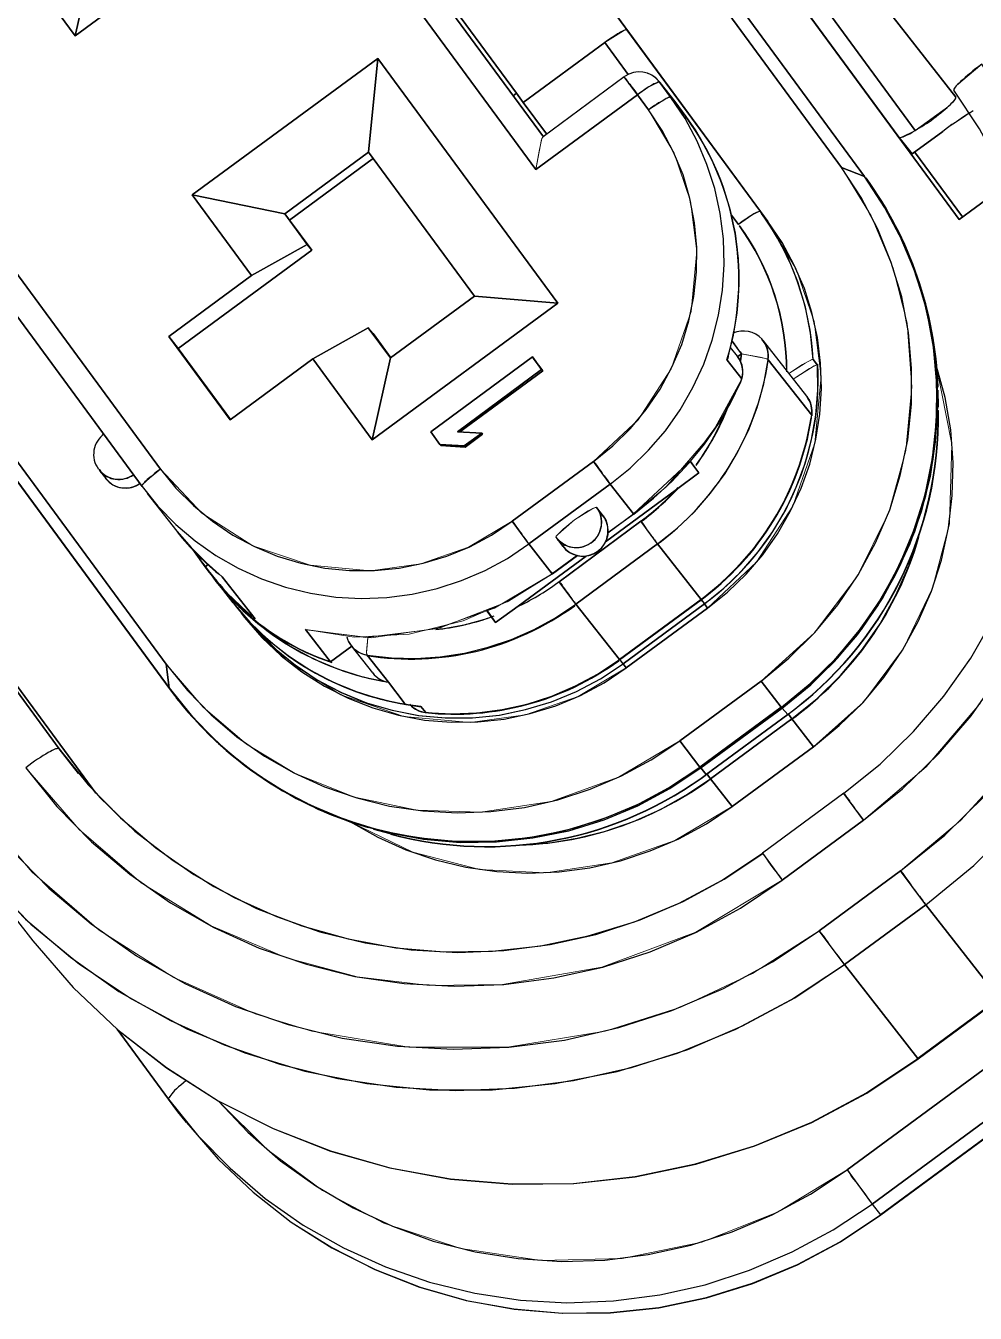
# Model space of a CAD drawing. Header units: millimetres. Extents: x 6 to 3615, y -854 to 0.
# Drawn here: x 155.483 to 156.881, y -118.511 to -116.616 of the extents above; entities that cross this region are included whole.
import ezdxf

# ---------------------------------------------------------------- set-up
doc = ezdxf.new("R2010")
doc.units = ezdxf.units.MM

msp = doc.modelspace()

# ---------------------------------------------------------------- linework, layer by layer
at = {"linetype": 'Continuous', "lineweight": 30}
for points in [[(155.7222, -115.516), (156.6836, -116.8247), (155.7222, -115.516)], [(156.7179, -116.8382), (156.7174, -116.8377), (155.756, -115.5296), (155.7222, -115.516), (155.756, -115.5296), (156.7174, -116.8377), (156.7179, -116.8382), (155.7565, -115.53), (155.756, -115.5296), (155.7565, -115.53)], [(156.9289, -116.8478), (156.857, -116.901), (155.8955, -115.5928), (155.9704, -115.6884), (156.0457, -115.6329), (155.9704, -115.6884), (155.8955, -115.5928), (155.9853, -115.5267), (155.8955, -115.5928), (156.857, -116.901), (156.9289, -116.8478)], [(154.7197, -115.9598), (155.6811, -117.2684), (154.7197, -115.9598)], [(155.6541, -117.294), (154.6927, -115.9854), (155.6541, -117.294)], [(155.9979, -116.1177), (156.5754, -116.9039), (155.9979, -116.1172)], [(154.7279, -116.2476), (155.6893, -117.5557), (154.7279, -116.2476), (154.7323, -116.2824), (154.7279, -116.2476)], [(154.7323, -116.2824), (155.6937, -117.5905), (154.7323, -116.2824), (154.7323, -116.2833), (154.7323, -116.2824)], [(154.7323, -116.2833), (155.6937, -117.5915), (155.6937, -117.5905), (155.6893, -117.5557), (155.6937, -117.5905)], [(155.6947, -117.592), (154.7332, -116.2838), (155.6947, -117.592)], [(155.4682, -116.5118), (155.3465, -116.6011), (155.4682, -116.5118), (155.5556, -116.6305), (155.8289, -116.4297), (155.7062, -116.419), (155.8289, -116.4297), (155.5556, -116.6305), (155.5826, -116.5098), (155.5556, -116.6305), (155.4682, -116.5118)], [(156.2403, -116.448), (156.0897, -116.5586), (156.2403, -116.448), (156.3712, -116.6262), (156.2403, -116.448)], [(156.5498, -116.4823), (156.7681, -116.7798), (156.5498, -116.4823)], [(156.574, -116.4726), (156.7922, -116.7701), (156.574, -116.4726)], [(154.6676, -116.4958), (155.586, -117.7455), (154.6676, -116.4958)], [(156.3832, -116.7175), (156.2336, -116.8276), (156.0042, -116.5151), (156.2336, -116.8276), (156.3832, -116.7175), (156.3997, -116.7397), (156.3832, -116.7175), (156.3639, -116.6909), (156.2442, -116.7793)], [(156.0587, -116.5267), (156.2447, -116.7793), (156.0587, -116.5267)], [(156.2495, -116.7749), (156.2152, -116.7286), (156.2051, -116.715), (156.0848, -116.5518), (156.2051, -116.715), (156.2152, -116.7286), (156.2495, -116.7749)], [(156.7454, -116.5852), (156.8521, -116.7208), (156.7454, -116.5852)], [(156.3678, -116.6218), (156.3673, -116.6218), (156.3668, -116.6218), (156.3659, -116.6218), (156.3649, -116.6223), (156.3634, -116.6228), (156.362, -116.6233), (156.3601, -116.6243), (156.3581, -116.6252), (156.3562, -116.6267), (156.3538, -116.6276), (156.3514, -116.6296), (156.349, -116.631), (156.3461, -116.633), (156.3436, -116.6344), (156.3408, -116.6363), (156.3379, -116.6383), (156.335, -116.6407)], [(156.3712, -116.6262), (156.3678, -116.6218), (156.3712, -116.6262)], [(156.3678, -116.6218), (156.5643, -116.8894), (156.3678, -116.6218)], [(156.335, -116.6407), (156.2152, -116.7286), (156.335, -116.6407), (156.3697, -116.6875), (156.335, -116.6407)], [(155.8641, -116.8927), (155.7275, -116.8647), (156.0008, -116.6639), (155.9873, -116.802), (156.0008, -116.6639), (156.2659, -117.0241), (156.0008, -116.6639), (155.7275, -116.8647), (155.8641, -116.8927), (155.8709, -116.9019), (155.8641, -116.8927), (155.9873, -116.802), (155.8641, -116.8927), (155.897, -116.9377), (155.8641, -116.8927)], [(156.716, -117.7851), (156.7734, -117.7388), (156.8265, -117.6876), (156.8743, -117.6316), (156.9168, -117.5712), (156.9535, -117.5075), (156.9844, -117.4403), (157.0091, -117.3708), (157.0269, -117.2993), (157.0385, -117.2269), (157.0433, -117.1535), (157.0409, -117.0801), (157.0318, -117.0072), (157.0163, -116.9352), (156.9941, -116.8657), (156.9656, -116.7981), (156.9308, -116.7334), (156.8903, -116.6726)], [(156.8903, -116.6726), (156.8859, -116.6759), (156.8816, -116.6788), (156.8772, -116.6822), (156.8734, -116.6856), (156.8695, -116.6885), (156.8656, -116.6919), (156.8628, -116.6948), (156.8594, -116.6972), (156.857, -116.7001), (156.8545, -116.7025), (156.8526, -116.7044), (156.8512, -116.7064), (156.8502, -116.7078), (156.8492, -116.7093), (156.8492, -116.7102), (156.8492, -116.7107)], [(156.3639, -116.6909), (156.3644, -116.6914), (156.3644, -116.6919), (156.3649, -116.6924), (156.3659, -116.6933), (156.3668, -116.6948), (156.3678, -116.6962), (156.3692, -116.6981), (156.3702, -116.7001), (156.3721, -116.702), (156.3736, -116.7044), (156.3755, -116.7068), (156.3775, -116.7093), (156.3794, -116.7117), (156.3813, -116.7146), (156.3832, -116.7175)], [(156.4161, -116.6991), (156.4156, -116.6986), (156.4151, -116.6986), (156.4137, -116.6986), (156.4127, -116.6991), (156.4113, -116.7001), (156.4093, -116.7006), (156.4074, -116.7015), (156.4055, -116.703), (156.403, -116.7044), (156.4001, -116.7059), (156.3977, -116.7073), (156.3948, -116.7093), (156.3919, -116.7112), (156.389, -116.7131), (156.3861, -116.715), (156.3832, -116.7175)], [(156.4161, -116.6991), (156.4142, -116.6967), (156.4117, -116.6943), (156.4098, -116.6924), (156.4069, -116.6904), (156.4045, -116.6885), (156.4016, -116.687), (156.3987, -116.6861)], [(156.4373, -116.7262), (156.4151, -116.6981)], [(156.4161, -116.6991), (156.4325, -116.7213), (156.4161, -116.6991)], [(156.4325, -116.7213), (156.4547, -116.7493), (156.4383, -116.7271), (156.4161, -116.6991), (156.4383, -116.7271), (156.4547, -116.7493), (156.4325, -116.7213)], [(156.2051, -116.715), (156.2002, -116.7189), (156.2051, -116.715)], [(156.687, -117.7455), (156.7406, -117.7025), (156.7898, -117.6547), (156.8343, -117.6026), (156.8739, -117.5466), (156.9081, -117.4872), (156.9371, -117.4249), (156.9598, -117.3602), (156.9767, -117.294), (156.9873, -117.2264), (156.9917, -117.1579), (156.9897, -117.0898), (156.9811, -117.0222), (156.9666, -116.9555), (156.9458, -116.8903), (156.9192, -116.8276), (156.8869, -116.7677), (156.8492, -116.7107)], [(156.3432, -117.2906), (156.3726, -117.267), (156.3997, -117.2404), (156.4243, -117.2119), (156.446, -117.181), (156.4649, -117.1482), (156.4808, -117.1139), (156.4933, -117.0787), (156.5025, -117.042), (156.5083, -117.0048), (156.5107, -116.9671), (156.5098, -116.9294), (156.5049, -116.8923), (156.4972, -116.8556), (156.4856, -116.8198), (156.4711, -116.7855), (156.4533, -116.7522), (156.4325, -116.7213)], [(156.3432, -117.2906), (156.3726, -117.267), (156.3997, -117.2404), (156.4243, -117.2119), (156.446, -117.181), (156.4649, -117.1482), (156.4808, -117.1139), (156.4933, -117.0787), (156.5025, -117.042), (156.5083, -117.0048), (156.5107, -116.9671), (156.5098, -116.9294), (156.5049, -116.8923), (156.4972, -116.8556), (156.4856, -116.8198), (156.4711, -116.7855), (156.4533, -116.7522), (156.4325, -116.7213)], [(156.4325, -116.7213), (156.432, -116.7208), (156.4311, -116.7208), (156.4301, -116.7213), (156.4291, -116.7213), (156.4277, -116.7223), (156.4257, -116.7228), (156.4238, -116.7237), (156.4219, -116.7252), (156.4195, -116.7266), (156.4166, -116.7281), (156.4142, -116.7295), (156.4113, -116.7315), (156.4084, -116.7334), (156.4055, -116.7353), (156.4026, -116.7377), (156.3997, -116.7397)], [(156.7922, -116.7701), (156.7951, -116.7682), (156.7985, -116.7662), (156.8019, -116.7643), (156.8053, -116.7619), (156.8087, -116.7595), (156.8125, -116.7571), (156.8159, -116.7546), (156.8198, -116.7517), (156.8232, -116.7493), (156.8265, -116.7464), (156.8299, -116.744), (156.8333, -116.7411), (156.8362, -116.7387), (156.8391, -116.7363), (156.8415, -116.7339), (156.8439, -116.7319), (156.8463, -116.7295), (156.8478, -116.7276), (156.8497, -116.7262), (156.8507, -116.7247), (156.8516, -116.7233), (156.8521, -116.7223), (156.8521, -116.7213), (156.8521, -116.7208)], [(156.3185, -117.2573), (156.347, -117.2341), (156.3731, -117.2086), (156.3963, -117.1805), (156.4166, -117.1506), (156.4339, -117.1183), (156.4484, -117.0849), (156.4591, -117.0502), (156.4663, -117.0144), (156.4702, -116.9782), (156.4706, -116.942), (156.4673, -116.9058), (156.4605, -116.8701), (156.4504, -116.8353), (156.4364, -116.802), (156.4195, -116.7701), (156.3997, -116.7397)], [(156.4533, -116.7527), (156.4542, -116.7517), (156.4542, -116.7513), (156.4547, -116.7503), (156.4547, -116.7498), (156.4547, -116.7493)], [(156.5151, -117.1081), (156.5247, -117.0714), (156.5305, -117.0342), (156.5329, -116.9966), (156.532, -116.9589), (156.5276, -116.9212), (156.5194, -116.8845), (156.5078, -116.8488), (156.4933, -116.814), (156.4755, -116.7807), (156.4547, -116.7493)], [(156.7705, -117.8595), (156.8357, -117.8073), (156.8951, -117.7489), (156.9492, -117.6852), (156.997, -117.6171), (157.0385, -117.5446), (157.0728, -117.4688), (157.0998, -117.3901), (157.1196, -117.309), (157.1317, -117.2269), (157.1361, -117.1438), (157.1322, -117.0608), (157.1211, -116.9787), (157.1023, -116.8981), (157.0757, -116.8193), (157.0424, -116.7435)], [(156.8724, -116.744), (156.8661, -116.7479), (156.8599, -116.7522), (156.8531, -116.7571), (156.8463, -116.7614), (156.8396, -116.7662), (156.8328, -116.7715)], [(156.7681, -116.7798), (156.7691, -116.7802), (156.7705, -116.7802), (156.772, -116.7798), (156.7744, -116.7793), (156.7773, -116.7778), (156.7802, -116.7764), (156.784, -116.7749), (156.7879, -116.7725), (156.7922, -116.7701)], [(156.8328, -116.7715), (156.7879, -116.8044), (156.8328, -116.7715)], [(156.8077, -117.9097), (156.8787, -117.8518), (156.9439, -117.7875), (157.0028, -117.7175), (157.0545, -117.6417), (157.0989, -117.5615), (157.1351, -117.478), (157.1631, -117.3906), (157.1824, -117.3018), (157.1935, -117.211), (157.1955, -117.1197), (157.1887, -117.0289), (157.1728, -116.9391), (157.1486, -116.8512), (157.1163, -116.7662)], [(156.8077, -117.9097), (156.8787, -117.8518), (156.9439, -117.7875), (157.0028, -117.7175), (157.0545, -117.6417), (157.0989, -117.5615), (157.1351, -117.478), (157.1631, -117.3906), (157.1824, -117.3018), (157.1935, -117.211), (157.1955, -117.1197), (157.1887, -117.0289), (157.1728, -116.9391), (157.1486, -116.8512), (157.1163, -116.7662)], [(156.7681, -116.7798), (156.7879, -116.8044), (156.7681, -116.7798)], [(155.9945, -116.8107), (155.8709, -116.9019), (155.9945, -116.8107)], [(155.9873, -116.802), (156.1433, -117.014), (155.9873, -116.802)], [(156.7913, -116.8015), (156.8618, -116.8971), (156.7913, -116.8015)], [(156.5653, -117.5804), (156.6063, -117.5466), (156.6445, -117.5089), (156.6783, -117.4683), (156.7082, -117.4239), (156.7338, -117.3771), (156.7546, -117.3283), (156.77, -117.2776), (156.7811, -117.2255), (156.7865, -117.1728), (156.7869, -117.1197), (156.7821, -117.0671), (156.7725, -117.0149), (156.757, -116.9642), (156.7372, -116.9154), (156.7126, -116.8686), (156.6836, -116.8247)], [(156.6836, -116.8247), (156.7174, -116.8377), (156.6836, -116.8247)], [(156.5952, -117.619), (156.6377, -117.5842), (156.6768, -117.5456), (156.7121, -117.5031), (156.743, -117.4577), (156.7691, -117.4094), (156.7903, -117.3587), (156.8067, -117.3061), (156.8178, -117.2525), (156.8236, -117.1979), (156.8241, -117.1434), (156.8193, -117.0888), (156.8092, -117.0347), (156.7937, -116.9826), (156.7729, -116.9319), (156.7473, -116.8836), (156.7174, -116.8377)], [(156.5952, -117.619), (156.6353, -117.5867), (156.6725, -117.5504), (156.7063, -117.5108), (156.7362, -117.4688), (156.7618, -117.4239), (156.7836, -117.3766), (156.8009, -117.3278), (156.8135, -117.2781), (156.8212, -117.2269), (156.8246, -117.1752), (156.8232, -117.124), (156.8169, -117.0729), (156.8058, -117.0222), (156.7903, -116.9734), (156.77, -116.9261), (156.7459, -116.8807), (156.7174, -116.8377)], [(156.5962, -117.6205), (156.6363, -117.5876), (156.6735, -117.5514), (156.7073, -117.5123), (156.7372, -117.4698), (156.7628, -117.4249), (156.7845, -117.378), (156.8019, -117.3293), (156.8145, -117.2791), (156.8222, -117.2284), (156.8256, -117.1767), (156.8241, -117.125), (156.8178, -117.0738), (156.8067, -117.0236), (156.7913, -116.9744), (156.771, -116.927), (156.7469, -116.8816), (156.7184, -116.8391)], [(156.5962, -117.6205), (156.6387, -117.5857), (156.6778, -117.5466), (156.7131, -117.5046), (156.744, -117.4587), (156.77, -117.4104), (156.7918, -117.3602), (156.8077, -117.3075), (156.8188, -117.2539), (156.8246, -117.1994), (156.8251, -117.1443), (156.8203, -117.0898), (156.8101, -117.0362), (156.7947, -116.9835), (156.7739, -116.9328), (156.7483, -116.8845), (156.7184, -116.8391)], [(155.7275, -116.8647), (155.8149, -116.9835), (155.897, -116.9377), (155.9037, -116.9463), (155.8709, -116.9019), (155.9037, -116.9463), (155.897, -116.9377), (155.8149, -116.9835), (155.7275, -116.8647)], [(156.4866, -117.4732), (156.516, -117.4495), (156.5431, -117.423), (156.5677, -117.3945), (156.5894, -117.3636), (156.6083, -117.3307), (156.6242, -117.2964), (156.6368, -117.2612), (156.6459, -117.2245), (156.6517, -117.1873), (156.6541, -117.1496), (156.6527, -117.1125), (156.6483, -117.0748), (156.6401, -117.0381), (156.629, -117.0024), (156.6141, -116.9681), (156.5962, -116.9348), (156.5754, -116.9039)], [(156.5218, -116.8947), (156.532, -116.9082), (156.5218, -116.8947)], [(156.5643, -116.8894), (156.5634, -116.8894), (156.5624, -116.8894), (156.5614, -116.8899), (156.56, -116.8903), (156.5585, -116.8908), (156.5566, -116.8918), (156.5547, -116.8927), (156.5527, -116.8942), (156.5503, -116.8956), (156.5479, -116.8971), (156.5455, -116.8985), (156.5426, -116.9005), (156.5402, -116.9019), (156.5373, -116.9039), (156.5344, -116.9063), (156.532, -116.9082)], [(156.6421, -117.1071), (156.6382, -117.0685), (156.6305, -117.0299), (156.6194, -116.9927), (156.6044, -116.9565), (156.5861, -116.9222), (156.5643, -116.8894)], [(156.5643, -116.8894), (156.5754, -116.9039), (156.5643, -116.8894)], [(155.9037, -116.9463), (155.7072, -117.0907), (155.9037, -116.9463)], [(155.6932, -117.0733), (155.7072, -117.0907), (155.6932, -117.0733), (155.8149, -116.9835), (155.6932, -117.0733), (155.7835, -117.196), (155.6932, -117.0733)], [(155.9052, -117.1062), (155.7835, -117.196), (155.9052, -117.1062), (155.9926, -117.2255), (156.2659, -117.0241), (156.1433, -117.014), (156.2659, -117.0241), (155.9926, -117.2255), (156.0196, -117.1047), (155.9926, -117.2255), (155.9052, -117.1062)], [(156.1433, -117.014), (156.0196, -117.1047), (156.1433, -117.014)], [(155.9868, -117.0603), (155.9052, -117.1062), (155.9868, -117.0603), (156.0196, -117.1047), (155.9868, -117.0603), (155.994, -117.069), (155.9868, -117.0603)], [(155.994, -117.069), (156.0201, -117.1047), (155.994, -117.069)], [(156.5759, -117.1076), (156.5764, -117.1038), (156.5764, -117.1004), (156.5759, -117.0965), (156.5754, -117.0931), (156.574, -117.0898), (156.573, -117.0864), (156.5711, -117.0835), (156.5692, -117.0801), (156.5667, -117.0777)], [(155.7072, -117.0907), (155.784, -117.1955), (155.7072, -117.0907)], [(156.5305, -117.1023), (156.5204, -117.0893)], [(156.5228, -117.0801), (156.5242, -117.082), (156.5257, -117.084), (156.5271, -117.0864), (156.5291, -117.0888), (156.5305, -117.0912), (156.5325, -117.0936), (156.5344, -117.096), (156.5363, -117.0989)], [(156.5363, -117.0989), (156.531, -117.1028), (156.5363, -117.0989), (156.5349, -117.1091), (156.5363, -117.0989), (156.5228, -117.0801)], [(156.6324, -117.1612), (156.5687, -117.0796)], [(156.2287, -117.1033), (156.079, -117.2134), (156.2287, -117.1033), (156.2422, -117.1216), (156.2287, -117.1033), (156.2297, -117.1052), (156.2287, -117.1033)], [(156.1539, -117.2153), (156.1283, -117.2341), (156.1539, -117.2153), (156.1553, -117.2172), (156.1539, -117.2153), (156.1181, -117.2134), (156.2422, -117.1216), (156.2437, -117.1236), (156.2297, -117.1052), (156.2437, -117.1236), (156.2422, -117.1216), (156.1181, -117.2134), (156.1539, -117.2153)], [(156.4127, -117.3785), (156.4412, -117.3558), (156.4673, -117.3312), (156.4909, -117.3037), (156.5122, -117.2747), (156.5305, -117.2438), (156.5465, -117.2115), (156.5595, -117.1777), (156.5692, -117.1429), (156.5759, -117.1076)], [(156.4818, -117.4669), (156.5102, -117.4437), (156.5368, -117.4181), (156.5609, -117.3901), (156.5827, -117.3602), (156.6015, -117.3283), (156.617, -117.295), (156.63, -117.2602), (156.6397, -117.225), (156.6459, -117.1888), (156.6488, -117.1521), (156.6483, -117.1154)], [(156.5151, -117.1081), (156.5368, -117.1356), (156.5151, -117.1081), (156.5165, -117.1047)], [(156.5368, -117.1356), (156.5378, -117.1323), (156.5383, -117.1289), (156.5383, -117.1255), (156.5383, -117.1221), (156.5378, -117.1187), (156.5373, -117.1154), (156.5358, -117.112), (156.5349, -117.1086), (156.5329, -117.1057), (156.531, -117.1028)], [(156.5759, -117.1076), (156.6401, -117.1892), (156.5759, -117.1076)], [(156.6421, -117.1071), (156.6483, -117.1154), (156.6421, -117.1071)], [(156.2437, -117.1236), (156.1215, -117.2134), (156.2437, -117.1236)], [(156.6426, -117.677), (156.6802, -117.646), (156.715, -117.6122), (156.7459, -117.5751), (156.7734, -117.535), (156.7966, -117.4925), (156.8159, -117.4481), (156.8309, -117.4022), (156.841, -117.3549), (156.8468, -117.3071), (156.8478, -117.2588), (156.8444, -117.2105), (156.8362, -117.1632), (156.8236, -117.1168)], [(156.3779, -117.3346), (156.4069, -117.3114), (156.4339, -117.2868), (156.4591, -117.2597), (156.4818, -117.2317), (156.5025, -117.2018), (156.5204, -117.1714), (156.5354, -117.14)], [(156.5354, -117.14), (156.5368, -117.1356)], [(156.8256, -117.1521), (156.8261, -117.1772)], [(156.6401, -117.1892), (156.6401, -117.1859), (156.6401, -117.1825), (156.6401, -117.1791), (156.6397, -117.1757), (156.6387, -117.1728), (156.6377, -117.1694), (156.6363, -117.1665), (156.6343, -117.1636), (156.6324, -117.1612)], [(156.4769, -117.4601), (156.5049, -117.4374), (156.531, -117.4123), (156.5547, -117.3853), (156.5759, -117.3563), (156.5947, -117.3254), (156.6102, -117.2926), (156.6232, -117.2593), (156.6334, -117.2245), (156.6401, -117.1892)], [(156.079, -117.2134), (156.0925, -117.2322), (156.1283, -117.2341), (156.1297, -117.2361), (156.1283, -117.2341), (156.0925, -117.2322), (156.079, -117.2134)], [(156.1553, -117.2172), (156.1297, -117.2361), (156.1553, -117.2172)], [(156.0925, -117.2322), (156.094, -117.2337), (156.0925, -117.2322)], [(156.1297, -117.2361), (156.094, -117.2337), (156.1297, -117.2361)], [(156.3432, -117.2906), (156.2234, -117.3785), (156.3432, -117.2906), (156.3775, -117.3341), (156.3432, -117.2906), (156.3185, -117.2573), (156.1988, -117.3452), (156.3185, -117.2573)], [(156.3185, -117.2573), (156.321, -117.2602), (156.3229, -117.2626), (156.3248, -117.2655), (156.3267, -117.2684), (156.3287, -117.2708), (156.3306, -117.2733), (156.3325, -117.2762), (156.334, -117.2781), (156.3359, -117.2805), (156.3374, -117.2824), (156.3388, -117.2844), (156.3398, -117.2858), (156.3408, -117.2873), (156.3417, -117.2882), (156.3427, -117.2892), (156.3432, -117.2902), (156.3432, -117.2906)], [(156.4735, -117.2737), (156.4407, -117.2984), (156.4735, -117.2737), (156.4678, -117.266), (156.4735, -117.2737)], [(156.4615, -117.2573), (156.4678, -117.266), (156.461, -117.2568)], [(155.5908, -117.2699), (155.5928, -117.2723), (155.5957, -117.2747), (155.5986, -117.2771), (155.6015, -117.2791), (155.6044, -117.2805), (155.6077, -117.282), (155.6111, -117.2829), (155.6145, -117.2834), (155.6184, -117.2839), (155.6217, -117.2839), (155.6256, -117.2834), (155.629, -117.2824), (155.6324, -117.2815), (155.6357, -117.28), (155.6386, -117.2786), (155.6415, -117.2766)], [(155.5908, -117.2699), (155.6005, -117.282)], [(155.6005, -117.282), (155.6029, -117.2849), (155.6053, -117.2873), (155.6082, -117.2897), (155.6111, -117.2916), (155.614, -117.2931), (155.6174, -117.2945), (155.6208, -117.2955), (155.6246, -117.296), (155.628, -117.296), (155.6314, -117.296), (155.6353, -117.296), (155.6386, -117.295), (155.642, -117.294), (155.6454, -117.2926), (155.6483, -117.2911), (155.6517, -117.2887)], [(155.6811, -117.2684), (155.6782, -117.2704), (155.6753, -117.2723), (155.6729, -117.2742), (155.6705, -117.2766), (155.6681, -117.2786), (155.6657, -117.2805), (155.6633, -117.2824), (155.6613, -117.2839), (155.6599, -117.2858), (155.658, -117.2873), (155.657, -117.2887), (155.6555, -117.2902), (155.6551, -117.2911), (155.6541, -117.2921), (155.6536, -117.2931), (155.6536, -117.2935), (155.6536, -117.294)], [(155.6811, -117.2684), (155.7038, -117.2964), (155.7294, -117.322), (155.7574, -117.3452), (155.7874, -117.3655), (155.8192, -117.3824), (155.853, -117.3964), (155.8878, -117.407), (155.9231, -117.4143), (155.9593, -117.4176), (155.996, -117.4176), (156.0322, -117.4143), (156.0679, -117.407), (156.1027, -117.3964), (156.1365, -117.3829), (156.1684, -117.3655), (156.1988, -117.3452)], [(155.6541, -117.294), (155.6773, -117.323), (155.7038, -117.35), (155.7323, -117.3742), (155.7627, -117.3954), (155.7956, -117.4143), (155.8299, -117.4297), (155.8651, -117.4423), (155.9018, -117.451), (155.939, -117.4568), (155.9767, -117.4587), (156.0143, -117.4572), (156.0515, -117.4524), (156.0882, -117.4442), (156.1244, -117.4326), (156.1592, -117.4176), (156.192, -117.3998), (156.2234, -117.3785)], [(155.6541, -117.294), (155.6773, -117.323), (155.7038, -117.35), (155.7323, -117.3742), (155.7627, -117.3954), (155.7956, -117.4143), (155.8299, -117.4297), (155.8651, -117.4423), (155.9018, -117.451), (155.939, -117.4568), (155.9767, -117.4587), (156.0143, -117.4572), (156.0515, -117.4524), (156.0882, -117.4442), (156.1244, -117.4326), (156.1592, -117.4176), (156.192, -117.3998), (156.2234, -117.3785)], [(155.6613, -117.3042), (155.7053, -117.3597)], [(156.4407, -117.2984), (156.3364, -117.3752), (156.4407, -117.2984)], [(156.2635, -117.3689), (156.2654, -117.3718), (156.2678, -117.3742), (156.2707, -117.3766), (156.2736, -117.3785), (156.2765, -117.3805), (156.2799, -117.3814), (156.2833, -117.3829), (156.2867, -117.3834), (156.29, -117.3838), (156.2934, -117.3838), (156.2973, -117.3838), (156.3007, -117.3834), (156.3041, -117.3824), (156.3074, -117.3809), (156.3108, -117.3795), (156.3137, -117.3776), (156.3166, -117.3756), (156.319, -117.3732), (156.3214, -117.3708), (156.3239, -117.3679), (156.3253, -117.365), (156.3272, -117.3616), (156.3282, -117.3582), (156.3292, -117.3549), (156.3301, -117.3515), (156.3301, -117.3481), (156.3301, -117.3447), (156.3296, -117.3409), (156.3292, -117.3375), (156.3282, -117.3341), (156.3267, -117.3312), (156.3253, -117.3278), (156.3234, -117.3249)], [(156.2731, -117.3814), (156.2751, -117.3843), (156.2775, -117.3867), (156.2804, -117.3892), (156.2833, -117.3911), (156.2862, -117.3925), (156.2896, -117.394), (156.2929, -117.3949), (156.2963, -117.3959), (156.2997, -117.3964), (156.3036, -117.3964), (156.3069, -117.3964), (156.3103, -117.3954), (156.3137, -117.3949), (156.3171, -117.3935), (156.3205, -117.3921), (156.3234, -117.3901), (156.3263, -117.3882), (156.3287, -117.3858), (156.3311, -117.3834), (156.3335, -117.3805), (156.3354, -117.3776), (156.3369, -117.3742), (156.3383, -117.3708), (156.3388, -117.3674), (156.3398, -117.364), (156.3398, -117.3607), (156.3398, -117.3568), (156.3398, -117.3534), (156.3388, -117.35), (156.3379, -117.3467), (156.3364, -117.3433), (156.335, -117.3404), (156.333, -117.3375)], [(156.3229, -117.3249), (156.333, -117.3375), (156.3229, -117.3249)], [(156.3779, -117.3346), (156.3398, -117.3621), (156.3775, -117.3341), (156.3779, -117.3346), (156.3775, -117.3341), (156.376, -117.3322)], [(156.3398, -117.3621), (156.3775, -117.3341)], [(156.3775, -117.3341), (156.3775, -117.3336), (156.377, -117.3331), (156.376, -117.3322)], [(155.7053, -117.3597), (155.726, -117.3838), (155.7483, -117.4061), (155.7719, -117.4268)], [(156.1988, -117.3452), (156.2012, -117.3481), (156.2031, -117.351), (156.2051, -117.3539), (156.207, -117.3563), (156.2089, -117.3592), (156.2109, -117.3616), (156.2128, -117.364), (156.2142, -117.3665), (156.2162, -117.3684), (156.2176, -117.3703), (156.2191, -117.3723), (156.22, -117.3742), (156.221, -117.3752), (156.222, -117.3766), (156.2229, -117.3776), (156.2234, -117.378), (156.2234, -117.3785)], [(156.2234, -117.3785), (156.2577, -117.4225), (156.2944, -117.3954), (156.2577, -117.4225), (156.2234, -117.3785), (156.1988, -117.3452)], [(156.4127, -117.3785), (156.2925, -117.4674), (156.4127, -117.3785), (156.4769, -117.4601), (156.4127, -117.3785), (156.3881, -117.3452), (156.2678, -117.4341), (156.3881, -117.3452)], [(156.3881, -117.3452), (156.3905, -117.3481), (156.3924, -117.351), (156.3944, -117.3539), (156.3963, -117.3563), (156.3982, -117.3592), (156.4001, -117.3616), (156.4021, -117.364), (156.4035, -117.3665), (156.4055, -117.3684), (156.4069, -117.3708), (156.4084, -117.3723), (156.4093, -117.3742), (156.4103, -117.3756), (156.4113, -117.3766), (156.4122, -117.3776), (156.4127, -117.378), (156.4127, -117.3785)], [(156.264, -117.3698), (156.2736, -117.3824)], [(156.6107, -117.6359), (156.6479, -117.606), (156.6822, -117.5722), (156.7131, -117.5355), (156.7406, -117.4959), (156.7638, -117.4539), (156.7831, -117.4099), (156.798, -117.3645)], [(155.7511, -117.409), (155.7468, -117.4123), (155.7285, -117.3867), (155.7468, -117.4123), (155.7511, -117.409)], [(156.3079, -117.3964), (156.2075, -117.4703), (156.3079, -117.3964)], [(156.2562, -117.4201), (156.2582, -117.4225), (156.2949, -117.3954)], [(155.754, -117.422), (155.7594, -117.4288)], [(155.7579, -117.4268), (155.7825, -117.4563), (155.8101, -117.4833), (155.84, -117.5079), (155.8719, -117.5292), (155.9062, -117.5475), (155.9414, -117.5625), (155.9786, -117.5741), (156.0167, -117.5818)], [(155.7878, -117.4654), (155.7623, -117.4326)], [(155.7719, -117.4268), (155.8202, -117.4886), (155.7719, -117.4268)], [(156.2577, -117.4225), (156.2582, -117.4225), (156.2577, -117.4225), (156.2577, -117.422), (156.2572, -117.421), (156.2562, -117.4201)], [(156.2678, -117.4341), (156.2698, -117.4365), (156.2722, -117.4394), (156.2741, -117.4423), (156.276, -117.4447), (156.278, -117.4476), (156.2799, -117.45), (156.2818, -117.4524), (156.2833, -117.4548), (156.2852, -117.4572), (156.2867, -117.4592), (156.2876, -117.4611), (156.2891, -117.4626), (156.29, -117.464), (156.291, -117.465), (156.2915, -117.4659), (156.292, -117.4669), (156.2925, -117.4674)], [(156.2925, -117.4674), (156.3567, -117.5485), (156.4769, -117.4601), (156.3567, -117.5485), (156.2925, -117.4674), (156.2678, -117.4341)], [(155.7763, -117.449), (155.7941, -117.4679)], [(155.3697, -117.4592), (155.5319, -117.6799), (155.3697, -117.4592)], [(155.7878, -117.4654), (155.8125, -117.4939), (155.84, -117.52), (155.8695, -117.5432), (155.9008, -117.564), (155.9342, -117.5813), (155.9689, -117.5958), (156.0051, -117.6069), (156.0423, -117.6147)], [(155.7951, -117.4737), (155.8202, -117.5041), (155.8482, -117.5321), (155.8791, -117.5567), (155.9119, -117.5784), (155.9472, -117.5973), (155.9839, -117.6122), (156.022, -117.6234), (156.0607, -117.6311), (156.1003, -117.6345), (156.1404, -117.6345), (156.1795, -117.6306), (156.2186, -117.6224), (156.2567, -117.6108), (156.2934, -117.5958), (156.3287, -117.577), (156.362, -117.5548)], [(155.7951, -117.4741), (155.8207, -117.5046), (155.8487, -117.5321), (155.8796, -117.5572), (155.9124, -117.5789), (155.9477, -117.5973), (155.9844, -117.6122), (156.022, -117.6234), (156.0612, -117.6311), (156.1008, -117.6345), (156.1404, -117.6345), (156.18, -117.6306), (156.2186, -117.6224), (156.2567, -117.6108), (156.2934, -117.5958), (156.3287, -117.577), (156.362, -117.5548)], [(155.9853, -117.5422), (156.0211, -117.5461), (156.0568, -117.5471), (156.093, -117.5446), (156.1288, -117.5393), (156.1635, -117.5306), (156.1978, -117.519), (156.2311, -117.5046), (156.2625, -117.4872), (156.2925, -117.4674)], [(156.2075, -117.4703), (156.1742, -117.4944), (156.2075, -117.4703)], [(156.3567, -117.5485), (156.3567, -117.549), (156.4769, -117.4606), (156.4769, -117.4601), (156.4818, -117.4669), (156.4866, -117.4732), (156.4818, -117.4669), (156.362, -117.5548), (156.4818, -117.4669)], [(156.4866, -117.4732), (156.3668, -117.5611), (156.4866, -117.4732)], [(156.4769, -117.4606), (156.4779, -117.4621), (156.4793, -117.4635), (156.4803, -117.465), (156.4808, -117.4659), (156.4813, -117.4664), (156.4818, -117.4669)], [(155.7999, -117.4804), (155.8047, -117.4867)], [(155.8047, -117.4867), (155.8303, -117.5162), (155.8588, -117.5432), (155.8893, -117.5669), (155.9226, -117.5881), (155.9573, -117.6055), (155.9936, -117.62), (156.0312, -117.6306), (156.0699, -117.6378), (156.109, -117.6407), (156.1481, -117.6403), (156.1872, -117.6364), (156.2253, -117.6282), (156.263, -117.6166), (156.2992, -117.6016), (156.334, -117.5828), (156.3668, -117.5611)], [(156.1626, -117.4775), (156.1742, -117.4944), (156.1684, -117.4862), (156.1621, -117.4775), (156.1684, -117.4862), (156.1742, -117.4944), (156.1626, -117.478)], [(155.8955, -117.505), (155.8946, -117.5046), (155.895, -117.505)], [(155.8946, -117.5046), (155.9313, -117.5519), (155.9627, -117.5292), (155.9313, -117.5519), (155.8946, -117.5046)], [(155.9622, -117.5287), (155.9641, -117.5311), (155.9665, -117.5335), (155.9694, -117.5355), (155.9723, -117.5374), (155.9752, -117.5388), (155.9786, -117.5403), (155.982, -117.5413), (155.9853, -117.5422)], [(155.9936, -117.5683), (155.9622, -117.5287)], [(155.9853, -117.5422), (156.0167, -117.5818), (155.9853, -117.5422)], [(156.0718, -117.6267), (156.1094, -117.6287), (156.1471, -117.6272), (156.1843, -117.6224), (156.221, -117.6142), (156.2572, -117.6026), (156.292, -117.5876), (156.3253, -117.5698), (156.3567, -117.5485)], [(156.3572, -117.5485), (156.3581, -117.55), (156.3596, -117.5514), (156.3601, -117.5529), (156.361, -117.5538), (156.3615, -117.5543), (156.362, -117.5548)], [(156.362, -117.5548), (156.3668, -117.5611), (156.362, -117.5548), (156.3572, -117.5485)], [(155.6893, -117.5557), (155.7207, -117.5944), (155.7555, -117.6301), (155.7932, -117.6625), (155.8342, -117.691), (155.8772, -117.7156), (155.9226, -117.7359), (155.9699, -117.7523), (156.0182, -117.7644), (156.0674, -117.7716), (156.1177, -117.7745), (156.1674, -117.7726), (156.2171, -117.7663), (156.2659, -117.7552), (156.3137, -117.7397), (156.3596, -117.7199), (156.4035, -117.6963), (156.4455, -117.6683)], [(155.9936, -117.5683), (155.9955, -117.5712), (155.9979, -117.5731), (156.0008, -117.5755), (156.0037, -117.5775), (156.0066, -117.5789), (156.01, -117.5804), (156.0134, -117.5813), (156.0167, -117.5818)], [(156.0167, -117.5818), (156.0399, -117.6122), (156.0167, -117.5818)], [(156.5653, -117.5804), (156.4455, -117.6683), (156.5653, -117.5804)], [(156.5962, -117.6205), (156.4764, -117.7083), (156.5962, -117.6205), (156.6044, -117.6296), (156.5962, -117.6205), (156.5947, -117.619), (156.5653, -117.5804), (156.5947, -117.619), (156.475, -117.7069), (156.5947, -117.619)], [(155.6932, -117.5905), (155.6937, -117.5915)], [(155.6937, -117.5905), (155.728, -117.633), (155.7666, -117.6721), (155.8086, -117.7069), (155.854, -117.7373), (155.9023, -117.7629), (155.953, -117.7842), (156.0051, -117.8001), (156.0592, -117.8107), (156.1138, -117.816), (156.1684, -117.816), (156.2234, -117.8107), (156.277, -117.8001), (156.3296, -117.7842), (156.3808, -117.7634), (156.4291, -117.7373), (156.475, -117.7069)], [(155.6937, -117.5905), (155.726, -117.6306), (155.7618, -117.6678), (155.8009, -117.7011), (155.8429, -117.7306), (155.8878, -117.7561), (155.9346, -117.7774), (155.9834, -117.7943), (156.0336, -117.8064), (156.0848, -117.8141), (156.136, -117.817), (156.1877, -117.8151), (156.2393, -117.8083), (156.2896, -117.7967), (156.3388, -117.7808), (156.3866, -117.7605), (156.432, -117.7359), (156.475, -117.7069)], [(155.7043, -117.6055), (155.7396, -117.646), (155.7782, -117.6827), (155.8207, -117.7161), (155.8661, -117.7446), (155.9139, -117.7692), (155.9636, -117.789), (156.0153, -117.8035), (156.0684, -117.8131), (156.122, -117.818), (156.1756, -117.817), (156.2292, -117.8112), (156.2823, -117.8006), (156.334, -117.7846), (156.3837, -117.7639), (156.4311, -117.7383), (156.4764, -117.7083)], [(155.7043, -117.6055), (155.7396, -117.646), (155.7782, -117.6827), (155.8207, -117.7161), (155.8661, -117.7446), (155.9139, -117.7692), (155.9636, -117.789), (156.0153, -117.8035), (156.0684, -117.8131), (156.122, -117.818), (156.1756, -117.817), (156.2292, -117.8112), (156.2823, -117.8006), (156.334, -117.7846), (156.3837, -117.7639), (156.4311, -117.7383), (156.4764, -117.7083)], [(156.0428, -117.6147), (156.0423, -117.6147), (156.0399, -117.6122), (156.0423, -117.6147), (156.0428, -117.6151)], [(156.0423, -117.6151), (156.0616, -117.6176), (156.0645, -117.6176), (156.0423, -117.6147), (156.0645, -117.6176), (156.0718, -117.6267), (156.0645, -117.6176), (156.0587, -117.6171)], [(156.0433, -117.6142), (156.0428, -117.6147), (156.0433, -117.6142)], [(156.0481, -117.6147), (156.0505, -117.6171), (156.053, -117.6195), (156.0558, -117.6209), (156.0587, -117.6229), (156.0616, -117.6243), (156.065, -117.6253), (156.0684, -117.6263), (156.0718, -117.6267)], [(156.5952, -117.619), (156.5957, -117.62), (156.5962, -117.6205)], [(156.6044, -117.6296), (156.4842, -117.718), (156.6044, -117.6296)], [(156.6107, -117.6359), (156.4909, -117.7243), (156.6107, -117.6359)], [(156.6426, -117.677), (156.5228, -117.7648), (156.6426, -117.677), (156.6107, -117.6359), (156.6054, -117.6291), (156.6107, -117.6359), (156.6426, -117.677)], [(155.5319, -117.6799), (155.531, -117.6794), (155.53, -117.6794), (155.5285, -117.6799), (155.5266, -117.6803), (155.5247, -117.6813), (155.5218, -117.6827), (155.5189, -117.6842), (155.5155, -117.6856), (155.5121, -117.6881), (155.5083, -117.69), (155.5044, -117.6929), (155.5, -117.6953), (155.4957, -117.6982), (155.4914, -117.7011), (155.487, -117.7045), (155.4827, -117.7079)], [(155.5319, -117.6799), (155.531, -117.6794), (155.53, -117.6794), (155.5285, -117.6799), (155.5266, -117.6803), (155.5247, -117.6813), (155.5218, -117.6827), (155.5189, -117.6842), (155.5155, -117.6856), (155.5121, -117.6881), (155.5083, -117.69), (155.5044, -117.6929), (155.5, -117.6953), (155.4957, -117.6982), (155.4914, -117.7011), (155.487, -117.7045), (155.4827, -117.7079)], [(155.5319, -117.6799), (155.5744, -117.733), (155.6222, -117.7817), (155.6744, -117.8257), (155.7299, -117.8653), (155.7893, -117.8991), (155.8516, -117.9271), (155.9158, -117.9493), (155.9825, -117.9657), (156.0501, -117.9759), (156.1186, -117.9797), (156.1867, -117.9768), (156.2548, -117.9681), (156.3219, -117.9532), (156.3871, -117.9319), (156.4504, -117.9049), (156.5107, -117.872), (156.5677, -117.8344)], [(155.5319, -117.6799), (155.5604, -117.7165), (155.5319, -117.6799), (155.5459, -117.6987)], [(156.4455, -117.6683), (156.475, -117.7069), (156.4455, -117.6683)], [(155.5459, -117.6987), (155.5923, -117.7523), (155.6435, -117.8011), (155.6995, -117.8445), (155.7594, -117.8827), (155.8226, -117.915), (155.8893, -117.9406), (155.9573, -117.9599), (156.0274, -117.973), (156.0983, -117.9788), (156.1698, -117.9778), (156.2408, -117.9701), (156.3108, -117.9556), (156.3789, -117.9348), (156.4446, -117.9073), (156.5078, -117.8735), (156.5672, -117.8339)], [(155.4827, -117.7079), (155.5285, -117.7648), (155.5797, -117.817), (155.6357, -117.8648), (155.6956, -117.9068), (155.7594, -117.943), (155.8265, -117.9734), (155.896, -117.9971), (155.967, -118.015), (156.0399, -118.0256), (156.1133, -118.0295), (156.1867, -118.027), (156.2601, -118.0174), (156.3321, -118.0015), (156.4021, -117.9788), (156.4702, -117.9498), (156.5349, -117.9145), (156.5962, -117.8735)], [(156.475, -117.7069), (156.476, -117.7079), (156.4764, -117.7083)], [(156.4764, -117.7083), (156.4842, -117.718), (156.4764, -117.7083), (156.475, -117.7069)], [(156.4856, -117.717), (156.4909, -117.7243), (156.4856, -117.717)], [(156.2084, -117.8218), (156.2514, -117.8189), (156.2944, -117.8117), (156.3364, -117.8011), (156.3775, -117.7871), (156.417, -117.7692), (156.4547, -117.7484), (156.4909, -117.7243)], [(156.4909, -117.7243), (156.5228, -117.7648), (156.4909, -117.7243)], [(156.687, -117.7455), (156.5672, -117.8339), (156.5962, -117.8735)], [(156.716, -117.7851), (156.5962, -117.8735), (156.716, -117.7851), (156.687, -117.746)], [(156.6875, -117.746), (156.687, -117.7455), (156.687, -117.746), (156.6875, -117.7465), (156.6879, -117.747), (156.6889, -117.7484), (156.6899, -117.7499), (156.6913, -117.7518), (156.6933, -117.7542), (156.6952, -117.7566), (156.6971, -117.7595), (156.6995, -117.7624), (156.7019, -117.7658), (156.7044, -117.7697), (156.7073, -117.7735), (156.7102, -117.7774), (156.7131, -117.7813), (156.716, -117.7851)], [(155.4078, -117.7629), (155.459, -117.8262), (155.5165, -117.8851), (155.5788, -117.9377), (155.6459, -117.985), (155.7169, -118.0256), (155.7917, -118.0594), (155.869, -118.086), (155.9486, -118.1058), (156.0298, -118.1178), (156.1119, -118.1222), (156.194, -118.1193), (156.2756, -118.1087), (156.3557, -118.0903), (156.4339, -118.0652), (156.5098, -118.0328), (156.5822, -117.9937), (156.6508, -117.9479)], [(155.9607, -117.7875), (156.0008, -117.8102), (156.0423, -117.8286), (156.0858, -117.8435), (156.1307, -117.8542), (156.1761, -117.8609), (156.222, -117.8629), (156.2678, -117.8614), (156.3132, -117.8551), (156.3581, -117.845), (156.4021, -117.8305), (156.4441, -117.8126), (156.4847, -117.7904), (156.5228, -117.7648)], [(155.9945, -117.7982), (156.0187, -117.8049)], [(155.3673, -117.8011), (155.4252, -117.8725), (155.4904, -117.9382), (155.5619, -117.9971), (155.6382, -118.0483), (155.7198, -118.0922), (155.8052, -118.1275), (155.8936, -118.1545), (155.9849, -118.1729), (156.0771, -118.1821), (156.1698, -118.1821), (156.262, -118.1729), (156.3533, -118.155), (156.4422, -118.128), (156.5281, -118.0927), (156.6102, -118.0493), (156.6879, -117.9976)], [(155.3673, -117.8011), (155.4218, -117.8687), (155.4822, -117.931), (155.5488, -117.987), (155.6198, -118.0372), (155.6956, -118.0802), (155.7748, -118.1159), (155.8569, -118.1444), (155.9419, -118.1652), (156.0278, -118.1782), (156.1152, -118.183), (156.2022, -118.1796), (156.2891, -118.1685), (156.3746, -118.1492), (156.4576, -118.1227), (156.5378, -118.0879), (156.615, -118.0464), (156.6879, -117.9976)], [(155.3673, -117.8011), (155.3851, -117.8247), (155.4933, -117.9628)], [(156.5672, -117.8339), (156.5677, -117.8339), (156.5677, -117.8349), (156.5687, -117.8358), (156.5696, -117.8373), (156.5711, -117.8392), (156.5725, -117.8411), (156.5745, -117.844), (156.5764, -117.8464), (156.5788, -117.8498), (156.5812, -117.8532), (156.5841, -117.8571), (156.587, -117.8609), (156.5899, -117.8648), (156.5933, -117.8691), (156.5962, -117.8735)], [(156.8077, -117.9097), (156.6879, -117.9976), (156.8077, -117.9097), (156.9159, -118.0478), (156.8077, -117.9097), (156.7705, -117.8595), (156.6508, -117.9479), (156.7705, -117.8595)], [(156.7705, -117.8595), (156.7739, -117.8638), (156.7768, -117.8682), (156.7797, -117.872), (156.7826, -117.8759), (156.7855, -117.8802), (156.7884, -117.8841), (156.7913, -117.8875), (156.7937, -117.8909), (156.7961, -117.8943), (156.7985, -117.8971), (156.8005, -117.9), (156.8024, -117.9025), (156.8038, -117.9049), (156.8053, -117.9063), (156.8063, -117.9078), (156.8072, -117.9087), (156.8077, -117.9097)], [(156.6508, -117.9479), (156.6537, -117.9517), (156.657, -117.9561), (156.6599, -117.9604), (156.6628, -117.9643), (156.6657, -117.9681), (156.6686, -117.972), (156.6715, -117.9759), (156.6739, -117.9792), (156.6764, -117.9826), (156.6788, -117.9855), (156.6807, -117.9884), (156.6826, -117.9908), (156.6841, -117.9928), (156.6855, -117.9947), (156.6865, -117.9961), (156.6875, -117.9971), (156.6879, -117.9976)], [(156.6879, -117.9976), (156.7961, -118.1357), (156.9159, -118.0478), (156.7961, -118.1357), (156.6879, -117.9976), (156.6508, -117.9479)], [(155.4933, -117.9628), (155.5527, -118.0314), (155.6184, -118.0937), (155.6898, -118.1492), (155.7661, -118.198), (155.8468, -118.239), (155.9313, -118.2719), (156.0187, -118.297), (156.108, -118.3129), (156.1983, -118.3206), (156.2891, -118.3197), (156.3799, -118.3095), (156.4687, -118.2912), (156.5556, -118.2646), (156.6401, -118.2294), (156.7203, -118.1864), (156.7961, -118.1357)], [(155.4933, -117.9628), (155.5527, -118.0314), (155.6184, -118.0937), (155.6898, -118.1497), (155.7661, -118.198), (155.8468, -118.239), (155.9313, -118.2724), (156.0187, -118.297), (156.108, -118.3134), (156.1988, -118.3211), (156.2896, -118.3197), (156.3799, -118.31), (156.4692, -118.2917), (156.5561, -118.2646), (156.6401, -118.2299), (156.7208, -118.1869), (156.7966, -118.1362)], [(155.4933, -117.9628), (155.5527, -118.0314), (155.6184, -118.0937), (155.6898, -118.1492), (155.7661, -118.198), (155.8468, -118.239), (155.9313, -118.2719), (156.0187, -118.297), (156.108, -118.3129), (156.1983, -118.3206), (156.2891, -118.3197), (156.3799, -118.3095), (156.4687, -118.2912), (156.5556, -118.2646), (156.6401, -118.2294), (156.7203, -118.1864), (156.7961, -118.1357)], [(157.1481, -118.0415), (156.729, -118.3501), (157.1481, -118.0415), (157.1607, -118.0575), (157.1481, -118.0415), (157.111, -117.9918), (156.6918, -118.2999), (157.111, -117.9918)], [(156.6918, -118.2999), (156.729, -118.3501), (156.7411, -118.366), (157.1607, -118.0575), (157.1607, -118.0579), (157.1607, -118.0575), (156.7411, -118.366), (156.7415, -118.366), (157.1607, -118.0579)], [(156.7961, -118.1357), (156.7966, -118.1362), (156.9164, -118.0483), (156.9159, -118.0478), (156.9164, -118.0483)], [(155.7193, -118.2303), (155.7067, -118.2144), (155.6927, -118.1956), (155.6174, -118.0927), (155.6927, -118.1956)], [(155.7183, -118.169), (155.7149, -118.1719), (155.7111, -118.1753), (155.7077, -118.1777), (155.7048, -118.1806), (155.7019, -118.183), (155.6995, -118.1854), (155.6975, -118.1878), (155.6961, -118.1898), (155.6947, -118.1917), (155.6937, -118.1932), (155.6927, -118.1941), (155.6927, -118.1951), (155.6927, -118.1956)], [(155.7183, -118.169), (155.7149, -118.1719), (155.7111, -118.1753), (155.7077, -118.1777), (155.7048, -118.1806), (155.7019, -118.183), (155.6995, -118.1854), (155.6975, -118.1878), (155.6961, -118.1898), (155.6947, -118.1917), (155.6937, -118.1932), (155.6927, -118.1941), (155.6927, -118.1951), (155.6927, -118.1956)], [(155.6927, -118.1956), (155.7357, -118.2487), (155.7835, -118.2975), (155.8352, -118.3419), (155.8912, -118.381), (155.9506, -118.4148), (156.0124, -118.4428), (156.0771, -118.465), (156.1437, -118.4814), (156.2113, -118.4916), (156.2794, -118.4954), (156.348, -118.4925), (156.4161, -118.4839), (156.4827, -118.4689), (156.5484, -118.4476), (156.6112, -118.4206), (156.6715, -118.3882), (156.729, -118.3501)], [(155.6927, -118.1956), (155.7357, -118.2487), (155.7835, -118.2975), (155.8352, -118.3419), (155.8912, -118.381), (155.9506, -118.4148), (156.0124, -118.4428), (156.0771, -118.465), (156.1437, -118.4814), (156.2113, -118.4916), (156.2794, -118.4954), (156.348, -118.4925), (156.4161, -118.4839), (156.4827, -118.4689), (156.5484, -118.4476), (156.6112, -118.4206), (156.6715, -118.3882), (156.729, -118.3501)], [(155.7661, -118.198), (155.8096, -118.2443), (155.8579, -118.2864), (155.9095, -118.3235), (155.9646, -118.3559), (156.0225, -118.3829), (156.0824, -118.4047), (156.1442, -118.4206), (156.2075, -118.4303), (156.2717, -118.4346), (156.3354, -118.4327), (156.3992, -118.4245), (156.462, -118.4109), (156.5228, -118.3911), (156.5817, -118.366), (156.6382, -118.3356), (156.6918, -118.2999)], [(155.7193, -118.2303), (155.7661, -118.2839), (155.8173, -118.3327), (155.8733, -118.3767), (155.9332, -118.4143), (155.9965, -118.4467), (156.0626, -118.4727), (156.1312, -118.4921), (156.2012, -118.5046), (156.2722, -118.5109), (156.3436, -118.5099), (156.4146, -118.5022), (156.4847, -118.4877), (156.5527, -118.4665), (156.6189, -118.4389), (156.6817, -118.4056), (156.7411, -118.366)], [(155.7193, -118.2303), (155.7661, -118.2839), (155.8173, -118.3327), (155.8733, -118.3767), (155.9332, -118.4143), (155.9965, -118.4467), (156.0626, -118.4727), (156.1312, -118.4921), (156.2012, -118.5046), (156.2722, -118.5109), (156.3436, -118.5099), (156.4146, -118.5022), (156.4847, -118.4877), (156.5527, -118.4665), (156.6189, -118.4389), (156.6817, -118.4056), (156.7411, -118.366)], [(155.7193, -118.2303), (155.7661, -118.2839), (155.8173, -118.3327), (155.8733, -118.3767), (155.9332, -118.4148), (155.9969, -118.4467), (156.0631, -118.4727), (156.1317, -118.4921), (156.2017, -118.5051), (156.2727, -118.5109), (156.3436, -118.5104), (156.4146, -118.5027), (156.4847, -118.4882), (156.5532, -118.467), (156.6189, -118.4394), (156.6822, -118.4056), (156.7415, -118.366)], [(156.6918, -118.2999), (156.6952, -118.3042), (156.6981, -118.309), (156.7015, -118.3134), (156.7048, -118.3173), (156.7077, -118.3216), (156.7106, -118.3255), (156.7135, -118.3293), (156.7164, -118.3332), (156.7189, -118.3366), (156.7208, -118.3395), (156.7227, -118.3424), (156.7246, -118.3443), (156.7261, -118.3462), (156.7275, -118.3482), (156.728, -118.3491), (156.729, -118.3501)], [(156.729, -118.3501), (156.7411, -118.366)]]:
    msp.add_lwpolyline(points, dxfattribs=at)
at = {"linetype": 'Continuous', "lineweight": 13}
for points in [[(156.3678, -116.6218), (156.3673, -116.6218), (156.3668, -116.6218), (156.3659, -116.6218), (156.3625, -116.6233), (156.335, -116.6407)], [(156.8903, -116.6726), (156.9656, -116.7986), (157.0168, -116.9367), (157.0409, -117.082), (157.0419, -117.1897), (157.0279, -117.2964), (156.9994, -117.4003), (156.9516, -117.5113), (156.8869, -117.6142), (156.8082, -117.7064), (156.716, -117.7851)], [(156.8903, -116.6726), (156.8531, -116.7039), (156.8502, -116.7078), (156.8492, -116.7093), (156.8492, -116.7102), (156.8492, -116.7107)], [(156.4161, -116.6991), (156.4156, -116.6986), (156.4151, -116.6986), (156.4146, -116.6986), (156.4122, -116.6996), (156.3987, -116.7068), (156.3832, -116.7175)], [(156.3997, -116.7397), (156.4199, -116.7262), (156.4282, -116.7218), (156.4315, -116.7208), (156.432, -116.7208), (156.4325, -116.7213)], [(156.8521, -116.7208), (156.8521, -116.7213), (156.8521, -116.7218), (156.8516, -116.7233), (156.8415, -116.7344), (156.7922, -116.7701)], [(156.3185, -117.2573), (156.3842, -117.196), (156.433, -117.1207), (156.4624, -117.0366), (156.4706, -116.9478), (156.4615, -116.8739), (156.4373, -116.8034), (156.3997, -116.7397)], [(156.7705, -117.8595), (156.8589, -117.7856), (156.9366, -117.7011), (157.0033, -117.6074), (157.0738, -117.4659), (157.1182, -117.3148), (157.1356, -117.1583), (157.1274, -117.0154), (157.0955, -116.8763), (157.0424, -116.7435)], [(156.7922, -116.7701), (156.772, -116.7798), (156.77, -116.7802), (156.7691, -116.7802), (156.7686, -116.7798), (156.7681, -116.7798)], [(156.2447, -116.7793), (156.2442, -116.7793), (156.2437, -116.7798), (156.2427, -116.7817), (156.2384, -116.8005), (156.2336, -116.8276)], [(156.2336, -116.8276), (156.2422, -116.7831), (156.2432, -116.7802), (156.2437, -116.7793), (156.2442, -116.7793)], [(156.5653, -117.5804), (156.6435, -117.5099), (156.7068, -117.4263), (156.7531, -117.3322), (156.7782, -117.2409), (156.7874, -117.1472), (156.7802, -117.0535), (156.7599, -116.9724), (156.7275, -116.8956), (156.6836, -116.8247)], [(156.5754, -116.9039), (156.617, -116.9739), (156.6435, -117.0511), (156.6537, -117.1323), (156.6445, -117.2303), (156.6121, -117.323), (156.5585, -117.4056), (156.4866, -117.4732)], [(156.532, -116.9082), (156.5518, -116.8947), (156.5605, -116.8903), (156.5634, -116.8894), (156.5638, -116.8894), (156.5643, -116.8894)], [(156.5363, -117.0989), (156.5638, -117.1038), (156.5735, -117.1062), (156.5754, -117.1071), (156.5759, -117.1076)], [(156.5759, -117.1076), (156.5759, -117.1071), (156.5754, -117.1071), (156.5716, -117.1057), (156.5363, -117.0989)], [(156.6063, -117.1279), (156.63, -117.1125), (156.6401, -117.1071), (156.6416, -117.1071), (156.6421, -117.1071)], [(156.6421, -117.1071), (156.6416, -117.1071), (156.6411, -117.1071), (156.6397, -117.1076), (156.6261, -117.1144), (156.6063, -117.1279)], [(156.6483, -117.1154), (156.6483, -117.1149), (156.6479, -117.1149), (156.6464, -117.1154), (156.6363, -117.1202), (156.6126, -117.1361)], [(156.6126, -117.1361), (156.6435, -117.1163), (156.6474, -117.1149), (156.6479, -117.1149), (156.6483, -117.1149), (156.6483, -117.1154)], [(156.8236, -117.1173), (156.8463, -117.2317), (156.8425, -117.3491), (156.8178, -117.4437), (156.7749, -117.5326), (156.716, -117.6113), (156.6426, -117.677)], [(156.5368, -117.1356), (156.5064, -117.1955), (156.4634, -117.2544), (156.3775, -117.3341)], [(156.5368, -117.1356), (156.4924, -117.2168), (156.4248, -117.295), (156.3775, -117.3341)], [(155.6541, -117.294), (155.6536, -117.2931), (155.6541, -117.2926), (155.6546, -117.2911), (155.6647, -117.2815), (155.6811, -117.2684)], [(155.6811, -117.2684), (155.742, -117.3331), (155.8168, -117.3814), (155.9013, -117.4099), (155.9902, -117.4181), (156.0641, -117.408), (156.1346, -117.3834), (156.1988, -117.3452)], [(156.2905, -117.3433), (156.3176, -117.3264), (156.321, -117.3249), (156.3224, -117.3244), (156.3229, -117.3249)], [(156.2635, -117.3689), (156.263, -117.3689), (156.263, -117.3679), (156.2635, -117.3669), (156.2659, -117.3645), (156.2905, -117.3433)], [(156.2635, -117.3689), (156.263, -117.3684), (156.2635, -117.3679), (156.264, -117.3665), (156.2741, -117.3568), (156.2905, -117.3433)], [(156.2905, -117.3433), (156.3108, -117.3298), (156.319, -117.3259), (156.3219, -117.3249), (156.3229, -117.3249)], [(156.2577, -117.4225), (156.1727, -117.4732), (156.0858, -117.5036), (155.9834, -117.5162), (155.8946, -117.5046)], [(156.2577, -117.4225), (156.1935, -117.4626), (156.1268, -117.4915), (156.0472, -117.5113), (155.966, -117.5157), (155.8946, -117.5046)], [(155.8955, -117.505), (155.9911, -117.5166), (156.093, -117.5021), (156.1915, -117.464), (156.2582, -117.4225)], [(156.3668, -117.5611), (156.2958, -117.6031), (156.2186, -117.6301), (156.137, -117.6412), (156.0394, -117.6325), (155.9467, -117.6007), (155.8675, -117.5504), (155.8023, -117.4833)], [(155.9853, -117.5422), (155.9849, -117.5417), (155.9849, -117.5413), (155.9844, -117.5374), (155.9863, -117.5162)], [(155.9863, -117.5166), (155.9853, -117.5282), (155.9844, -117.5388), (155.9849, -117.5413), (155.9853, -117.5417), (155.9853, -117.5422)], [(155.6893, -117.5557), (155.7439, -117.619), (155.8076, -117.6731), (155.8791, -117.7165), (155.9665, -117.7513), (156.0583, -117.7706), (156.1529, -117.7735), (156.2562, -117.7576), (156.3552, -117.7219), (156.4455, -117.6683)], [(156.5962, -117.8735), (156.4692, -117.9498), (156.3306, -118.0015), (156.1848, -118.027), (156.0771, -118.0285), (155.9704, -118.0155), (155.8666, -117.9879), (155.7555, -117.9406), (155.6526, -117.8774), (155.5614, -117.7991), (155.4827, -117.7079)], [(155.4078, -117.7629), (155.4923, -117.8619), (155.5908, -117.9469), (155.7009, -118.0169), (155.8202, -118.07), (155.9037, -118.0956), (156.0467, -118.1193), (156.192, -118.1193), (156.3359, -118.0956), (156.447, -118.0604), (156.5527, -118.0106), (156.6508, -117.9479)], [(156.5228, -117.7648), (156.4383, -117.8151), (156.3456, -117.8479), (156.2485, -117.8624), (156.1505, -117.8576), (156.0525, -117.8324), (155.9612, -117.788)], [(155.7661, -118.198), (155.8381, -118.2699), (155.9197, -118.3303), (156.01, -118.3781), (156.123, -118.4158), (156.2413, -118.4332), (156.3605, -118.4303), (156.4779, -118.4061), (156.5894, -118.3622), (156.6918, -118.2999)]]:
    msp.add_lwpolyline(points, dxfattribs=at)
at = {"linetype": 'Continuous', "lineweight": 30}
for centre, radius, start, end in [((156.3861, -116.7208), 0.0372, 38, 126), ((156.4489, -116.7484), 0.00628, -42, -11), ((156.1259, -116.9888), 0.4066, -17, 36), ((156.1249, -116.9893), 0.408, -17, 36), ((157.2949, -117.409), 0.7876, 122, 125), ((156.2693, -117.167), 0.5568, 2, 36), ((156.2403, -117.1284), 0.4022, 3, 36), ((156.2379, -117.125), 0.3651, 0, 36), ((156.2374, -117.125), 0.366, 0, 36), ((156.5392, -117.1028), 0.0377, 43, 114), ((156.5368, -117.1028), 0.0391, -7, 41), ((156.1679, -117.0468), 0.4124, -54, -9), ((156.2389, -117.1356), 0.4105, -54, 3), ((156.4079, -117.0758), 0.1125, -17, -13), ((156.5006, -117.125), 0.0377, -16, 37), ((156.5006, -117.1255), 0.0377, -22, 37), ((156.6015, -117.1844), 0.0386, -8, 36), ((156.602, -117.1844), 0.0386, -8, 36), ((156.1626, -117.04), 0.3795, -36, -21), ((156.1838, -117.0535), 0.354, -36, -20), ((156.2818, -117.1912), 0.5442, -54, 1), ((156.2838, -117.1917), 0.5428, -54, 1), ((156.2316, -117.1284), 0.4124, -54, -9), ((156.2321, -117.1289), 0.4124, -54, -9), ((155.6193, -117.2467), 0.0367, 125, -144), ((155.6198, -117.2472), 0.0362, -144, -53), ((155.6295, -117.2593), 0.0372, -142, -54), ((155.6295, -117.2593), 0.0372, -142, -54), ((156.136, -117.0091), 0.4201, -53, -43), ((156.135, -117.0077), 0.4225, -53, -43), ((156.2934, -117.3467), 0.0372, -144, 36), ((156.3031, -117.3592), 0.0372, -144, 36), ((156.3031, -117.3592), 0.0372, -142, 36), ((156.0085, -117.124), 0.3844, -142, -128), ((156.3108, -117.2284), 0.5065, -54, -16), ((156.0583, -117.1863), 0.3849, -145, -129), ((156.0587, -117.1859), 0.3849, -145, -129), ((156.0814, -117.1805), 0.4066, -143, -99), ((155.9313, -117.3018), 0.2139, -144, -136), ((155.9313, -117.3022), 0.2139, -144, -136), ((156.0476, -117.1381), 0.3689, -64, -53), ((156.0476, -117.1381), 0.3689, -64, -53), ((156.2031, -117.055), 0.5814, -137, -134), ((156.1066, -117.2134), 0.4061, -142, -99), ((156.107, -117.2139), 0.4061, -142, -99), ((156.0496, -117.2057), 0.366, -134, -109), ((156.0438, -117.2134), 0.3569, -134, -108), ((156.0491, -117.1366), 0.4114, -99, -54), ((156.0486, -117.1458), 0.3607, -84, -71), ((156.0501, -117.1492), 0.3569, -84, -70), ((155.982, -117.5104), 0.027, -170, -137), ((155.9921, -117.5041), 0.0386, -151, -100), ((156.1138, -117.2172), 0.4114, -96, -54), ((156.1138, -117.2177), 0.4114, -96, -54), ((156.0216, -117.5466), 0.0357, -142, -97), ((156.1384, -117.2665), 0.5505, -144, -106), ((156.0756, -117.59), 0.0367, -138, -96), ((156.0747, -117.5905), 0.0362, -135, -95), ((156.1611, -117.2781), 0.5457, -105, -53), ((156.1611, -117.2786), 0.5457, -105, -53), ((156.192, -117.3172), 0.5051, -88, -53)]:
    msp.add_arc(centre, radius, start, end, dxfattribs=at)

doc.saveas('drawing.dxf')
